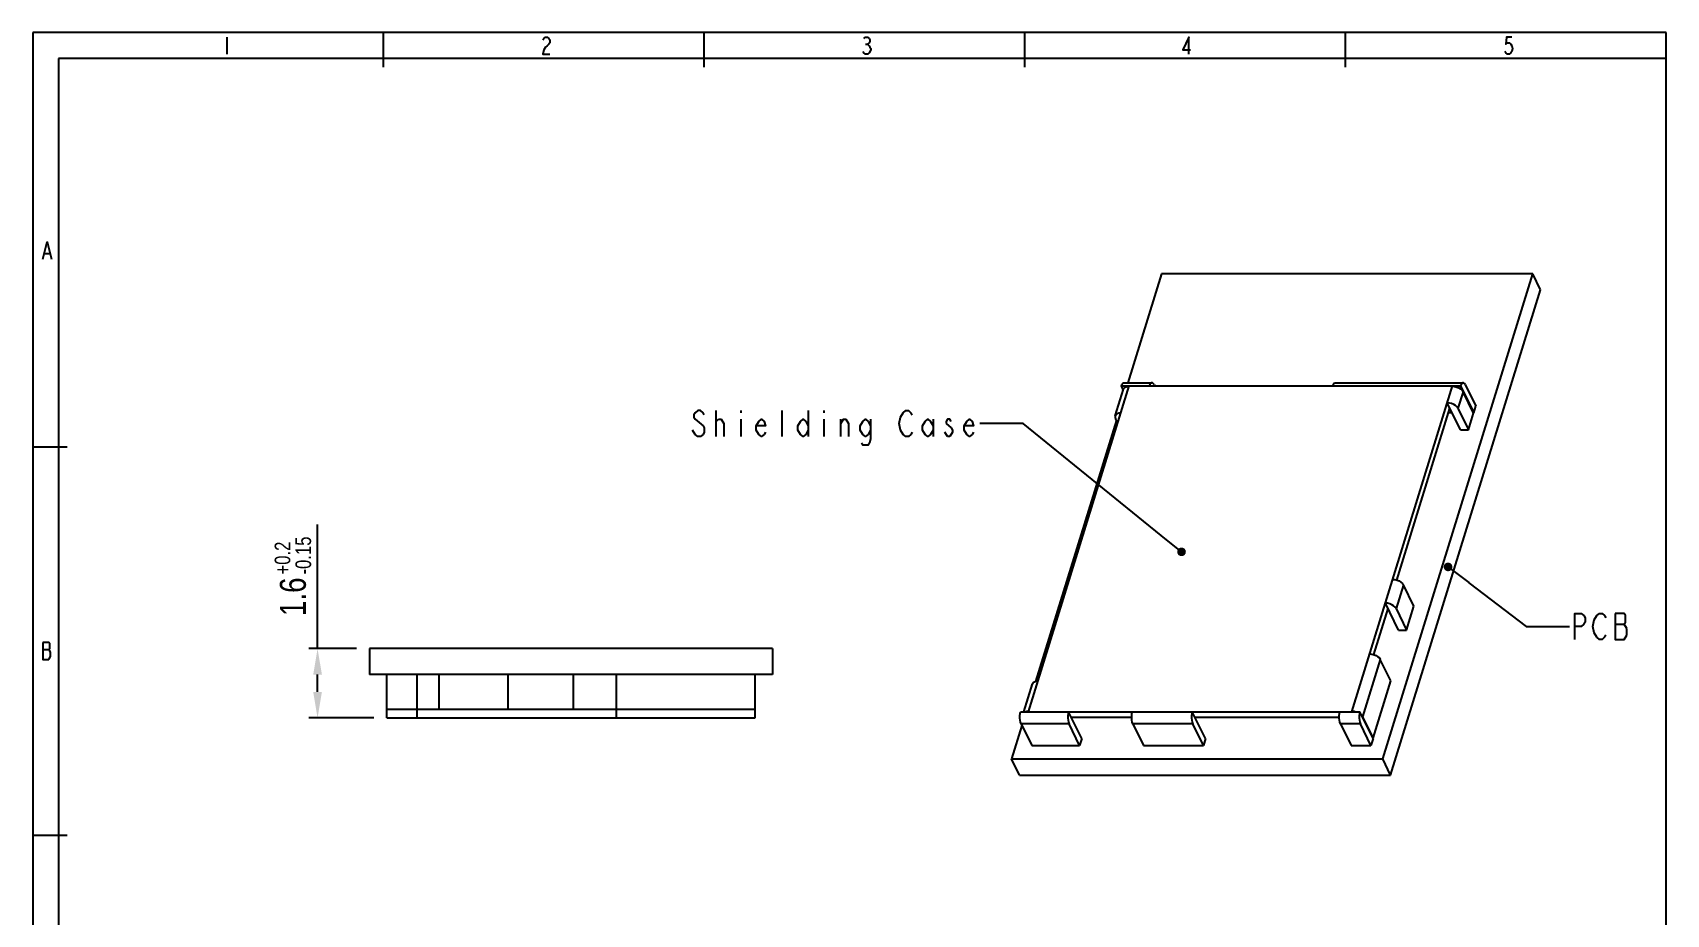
# Model space of a CAD drawing. Extents: x 0 to 189, y 4 to 276.
# Drawn here: x 0 to 188.5, y 173.8 to 275.6 of the extents above; entities that cross this region are included whole.
import ezdxf

# ---------------------------------------------------------------- set-up
doc = ezdxf.new("R2010")
doc.units = 0
doc.header["$LTSCALE"] = 19.36
doc.header["$PDMODE"] = 3
doc.header["$PDSIZE"] = 8
doc.layers.get('0').update_dxf_attribs({"linetype": 'CONTINUOUS'})
doc.layers.get('DEFPOINTS').update_dxf_attribs({"linetype": 'CONTINUOUS'})
doc.styles.get("Standard").update_dxf_attribs({"font": 'txt', "width": 0.8})
doc.dimstyles.get("Standard").update_dxf_attribs({"dimtxt": 3, "dimasz": 3, "dimexe": 2.5, "dimexo": 0.5, "dimtad": 1, "dimblk": '_FILLED', "dimblk1": '_FILLED', "dimblk2": '_FILLED', "dimcen": 0.09, "dimazin": 3, "dimtp": 0.01, "dimtm": 0.01, "dimtfac": 1, "dimtofl": 0, "dimtmove": 0, "dimatfit": 3})

# ---------------------------------------------------------------- blocks, each defined once
blk = doc.blocks.new('_DOT')
at = {"color": 0, "linetype": 'BYBLOCK'}
blk.add_line((-0.167, 0), (-1, 0), dxfattribs=at)
at = {"color": 0, "linetype": 'BYBLOCK', "const_width": 0.167}
blk.add_lwpolyline([(-0.083, 0, 1), (0.083, 0, 1)], format="xyb", close=True, dxfattribs=at)
blk = doc.blocks.new('*U20')
at = {"color": 7, "linetype": 'CONTINUOUS'}
blk.add_lwpolyline([(130.26, 217.51), (114.31, 230.43), (109.31, 230.43)], dxfattribs=at)
at = {"color": 7, "linetype": 'CONTINUOUS', "xscale": 3, "yscale": 3, "zscale": 3, "rotation": 320.9765352075578}
blk.add_blockref('_DOT', (132.59, 215.62), dxfattribs=at)
blk = doc.blocks.new('*U21')
at = {"color": 7, "linetype": 'CONTINUOUS'}
blk.add_lwpolyline([(165.74, 212.06), (172.37, 207.02), (177.37, 207.02)], dxfattribs=at)
at = {"color": 7, "linetype": 'CONTINUOUS', "xscale": 3, "yscale": 3, "zscale": 3, "rotation": 142.7193167445538}
blk.add_blockref('_DOT', (163.35, 213.88), dxfattribs=at)
blk = doc.blocks.new('_FILLED')
at = {"color": 0, "linetype": 'BYBLOCK'}
blk.add_solid([(0, 0), (-1, 0.167), (-1, -0.167)], dxfattribs=at)
blk = doc.blocks.new('*U39')
at = {"color": 0, "width": 0.8}
for s, height, p in [('-0.15', 1.8, (32.13, 213)), ('+0.2', 1.8, (29.73, 213)), ('1.6', 3, (31.53, 208.2))]:
    blk.add_text(s, height=height, rotation=90, dxfattribs=at).set_placement(p)
blk = doc.blocks.new('*D19')
at = {"color": 0}
for p, q in [((32.88, 204.45), (32.88, 218.79)), ((37.38, 204.45), (31.88, 204.45)), ((32.88, 199.45), (32.88, 201.45)), ((39.38, 196.45), (31.88, 196.45))]:
    blk.add_line(p, q, dxfattribs=at)
at = {"layer": 'DEFPOINTS', "color": 0}
for p in [(38.88, 204.45), (32.88, 196.45), (40.88, 196.45)]:
    blk.add_point(p, dxfattribs=at)
blk.add_blockref('*U39', (0, 0))
at = {"color": 0, "xscale": 3, "yscale": 3, "zscale": 3}
for p, rotation in [((32.88, 204.45), 90), ((32.88, 196.45), 270)]:
    blk.add_blockref('_FILLED', p, dxfattribs=dict(at, rotation=rotation))

msp = doc.modelspace()

# ---------------------------------------------------------------- linework, layer by layer
at = {"color": 7, "linetype": 'CONTINUOUS'}
for p, q in [((0, 275.551), (0, 3.653)), ((188.542, 275.551), (0, 275.551)), ((40.487, 271.574), (40.487, 275.551)), ((77.501, 271.574), (77.501, 275.551)), ((114.515, 271.574), (114.515, 275.551)), ((151.529, 271.574), (151.529, 275.551)), ((188.542, 3.653), (188.542, 275.551)), ((22.417, 275.038), (22.417, 273.06)), ((96.135, 274.214), (96.332, 274.214)), ((2.977, 272.574), (2.977, 37.144)), ((188.542, 272.574), (2.977, 272.574)), ((1.378, 250.071), (1.971, 250.071)), ((130.29, 247.719), (126.405, 235.147)), ((173.119, 247.719), (130.29, 247.719)), ((155.811, 191.711), (173.119, 247.719)), ((174.034, 245.854), (173.119, 247.719)), ((156.726, 189.846), (174.034, 245.854)), ((114.946, 197.169), (126.565, 234.769)), ((124.947, 231.309), (125.903, 234.403)), ((125.872, 234.304), (125.644, 234.769)), ((125.644, 234.769), (164.789, 234.769)), ((125.949, 235.147), (129.173, 235.147)), ((129.415, 234.93), (129.494, 234.769)), ((150.357, 235.147), (165.094, 235.147)), ((152.249, 197.169), (163.868, 234.769)), ((163.889, 234.727), (163.868, 234.769)), ((165.082, 234.108), (164.489, 232.189)), ((164.789, 234.769), (166.314, 231.661)), ((166.302, 231.621), (165.082, 234.108)), ((165.336, 234.93), (166.557, 232.444)), ((78.864, 228.933), (78.864, 231.933)), ((81.714, 231.933), (81.714, 231.683)), ((86.514, 228.933), (86.514, 231.933)), ((89.514, 231.933), (89.514, 228.933)), ((91.314, 231.933), (91.314, 231.683)), ((157.443, 212.367), (163.568, 232.189)), ((164.788, 229.702), (163.263, 232.81)), ((164.489, 232.189), (165.709, 229.702)), ((166.314, 231.661), (166.557, 232.444)), ((78.864, 230.683), (79.164, 230.933)), ((81.714, 230.933), (81.714, 228.933)), ((91.314, 230.933), (91.314, 228.933)), ((93.264, 228.933), (93.264, 230.933)), ((103.914, 230.933), (103.914, 228.933)), ((125.071, 230.831), (115.745, 200.653)), ((125.241, 230.484), (124.981, 231.014)), ((163.827, 231.661), (163.405, 231.661)), ((165.709, 229.702), (166.302, 231.621)), ((166.314, 231.661), (166.283, 231.661)), ((76.464, 229.183), (76.164, 229.683)), ((105.564, 228.933), (105.264, 229.433)), ((105.864, 228.933), (105.564, 228.933)), ((164.788, 229.702), (165.709, 229.702)), ((3.977, 227.72), (0, 227.72)), ((158.195, 211.822), (157.348, 209.081)), ((159.416, 209.336), (158.195, 211.822)), ((157.647, 206.594), (156.122, 209.702)), ((158.568, 206.594), (159.416, 209.336)), ((154.78, 203.751), (156.427, 209.081)), ((157.348, 209.081), (158.568, 206.594)), ((157.647, 206.594), (158.568, 206.594)), ((182.622, 207.266), (183.672, 207.266)), ((183.972, 206.016), (183.972, 206.766)), ((1.181, 204.344), (1.873, 204.344)), ((38.881, 204.451), (38.881, 201.451)), ((85.381, 204.451), (38.881, 204.451)), ((85.381, 204.451), (85.381, 201.451)), ((155.533, 203.206), (153.487, 196.586)), ((156.753, 200.719), (155.533, 203.206)), ((85.381, 201.451), (38.881, 201.451)), ((40.881, 196.451), (40.881, 201.451)), ((44.381, 196.451), (44.381, 201.451)), ((46.881, 201.451), (46.881, 197.451)), ((54.881, 197.451), (54.881, 201.451)), ((62.381, 201.451), (62.381, 197.451)), ((67.381, 196.451), (67.381, 201.451)), ((83.381, 196.451), (83.381, 201.451)), ((114.397, 197.169), (115.385, 200.368)), ((154.707, 194.1), (156.753, 200.719)), ((40.881, 197.451), (83.381, 197.451)), ((40.881, 196.451), (83.381, 196.451)), ((114.025, 197.169), (153.17, 197.169)), ((121.077, 194.061), (119.551, 197.169)), ((119.856, 196.547), (126.839, 196.547)), ((135.353, 194.061), (133.828, 197.169)), ((134.133, 196.547), (150.786, 196.547)), ((152.28, 197.169), (152.261, 197.208)), ((154.695, 194.061), (153.17, 197.169)), ((153.487, 196.586), (153.377, 196.747)), ((153.487, 196.586), (154.707, 194.1)), ((114.178, 195.581), (112.982, 191.711)), ((114.088, 195.764), (115.308, 193.278)), ((119.614, 195.764), (114.088, 195.764)), ((120.835, 193.278), (119.614, 195.764)), ((126.983, 195.764), (128.203, 193.278)), ((133.891, 195.764), (126.983, 195.764)), ((135.111, 193.278), (133.891, 195.764)), ((153.233, 195.764), (150.93, 195.764)), ((150.93, 195.764), (152.151, 193.278)), ((154.453, 193.278), (153.233, 195.764)), ((115.308, 193.278), (120.835, 193.278)), ((121.077, 194.061), (120.835, 193.278)), ((128.203, 193.278), (135.111, 193.278)), ((135.353, 194.061), (135.111, 193.278)), ((152.151, 193.278), (154.453, 193.278)), ((154.695, 194.061), (154.453, 193.278)), ((154.676, 194.1), (154.707, 194.1)), ((113.897, 189.846), (112.982, 191.711)), ((112.982, 191.711), (155.811, 191.711)), ((156.726, 189.846), (155.811, 191.711)), ((113.897, 189.846), (156.726, 189.846)), ((3.977, 182.866), (0, 182.866))]:
    msp.add_line(p, q, dxfattribs=at)
for points in [[(58.88, 274.708), (58.979, 274.873), (59.176, 275.038), (59.374, 275.038), (59.572, 274.873), (59.671, 274.708), (59.671, 274.378), (59.572, 274.214), (59.374, 274.049), (59.176, 273.884), (58.979, 273.555), (58.88, 273.06), (59.671, 273.06)], [(96.53, 273.225), (96.332, 273.06), (96.135, 273.06), (95.937, 273.225), (95.838, 273.39)], [(95.937, 274.873), (96.135, 275.038), (96.332, 275.038), (96.53, 274.873), (96.629, 274.708), (96.629, 274.543), (96.53, 274.378), (96.332, 274.214), (96.53, 274.049), (96.629, 273.884), (96.728, 273.719), (96.728, 273.555), (96.53, 273.225)], [(133.421, 273.06), (133.421, 275.038), (132.729, 273.555), (133.619, 273.555)], [(170.696, 275.038), (170.103, 275.038), (170.004, 274.214), (170.202, 274.378), (170.4, 274.378), (170.598, 274.214), (170.696, 274.049), (170.795, 273.719), (170.696, 273.39), (170.598, 273.225), (170.4, 273.06), (170.202, 273.06), (170.004, 273.225), (169.905, 273.39)], [(1.181, 249.412), (1.675, 251.39), (2.169, 249.412)], [(125.644, 234.769), (125.717, 234.95), (125.806, 235.077), (125.905, 235.14), (125.949, 235.147)], [(125.903, 234.403), (125.908, 234.419), (125.991, 234.547), (126.133, 234.646), (126.325, 234.708), (126.553, 234.729)], [(129.173, 235.147), (129.128, 235.14), (129.03, 235.077), (128.941, 234.95), (128.868, 234.769)], [(129.415, 234.93), (129.328, 235.065), (129.23, 235.136), (129.173, 235.147)], [(150.052, 234.769), (150.125, 234.95), (150.214, 235.077), (150.313, 235.14), (150.357, 235.147)], [(163.856, 234.729), (164.105, 234.708), (164.358, 234.646), (164.597, 234.547), (164.806, 234.419), (164.972, 234.269), (165.082, 234.108)], [(165.094, 235.147), (165.05, 235.14), (164.951, 235.077), (164.862, 234.95), (164.789, 234.769)], [(165.336, 234.93), (165.249, 235.065), (165.151, 235.136), (165.094, 235.147)], [(77.514, 231.433), (77.364, 231.683), (77.064, 231.933), (76.764, 231.933), (76.464, 231.683), (76.314, 231.433), (76.314, 231.183), (76.464, 230.933), (77.364, 230.183)], [(100.164, 231.183), (100.464, 231.683), (100.764, 231.933), (101.064, 231.933), (101.364, 231.683), (101.514, 231.433)], [(164.489, 232.189), (164.379, 232.35), (164.213, 232.5), (164.004, 232.628), (163.764, 232.727), (163.512, 232.789), (163.263, 232.81)], [(77.364, 230.183), (77.514, 229.933), (77.514, 229.433), (77.364, 229.183), (77.064, 228.933), (76.764, 228.933), (76.464, 229.183)], [(79.164, 230.933), (79.464, 230.933), (79.764, 230.433), (79.764, 228.933)], [(84.564, 229.433), (84.414, 229.183), (84.114, 228.933), (83.814, 229.183), (83.514, 229.683), (83.514, 230.183), (83.814, 230.683), (84.114, 230.933), (84.414, 230.683), (84.564, 230.183), (83.514, 230.183)], [(89.514, 229.683), (89.214, 229.183), (88.914, 228.933), (88.614, 229.183), (88.314, 229.683), (88.314, 230.183), (88.614, 230.683), (88.914, 230.933), (89.214, 230.683), (89.514, 230.183)], [(93.264, 230.433), (93.564, 230.933), (93.864, 230.933), (94.164, 230.433), (94.164, 228.933)], [(96.714, 229.683), (96.414, 229.183), (96.114, 228.933), (95.814, 229.183), (95.514, 229.683), (95.514, 230.183), (95.814, 230.683), (96.114, 230.933), (96.414, 230.683), (96.714, 230.183)], [(96.714, 230.933), (96.714, 228.683), (96.564, 228.183), (96.414, 227.933), (95.814, 227.933), (95.664, 228.183)], [(100.164, 229.683), (100.014, 230.433), (100.164, 231.183)], [(103.914, 229.683), (103.614, 229.183), (103.314, 228.933), (103.014, 229.183), (102.714, 229.683), (102.714, 230.183), (103.014, 230.683), (103.314, 230.933), (103.614, 230.683), (103.914, 230.183)], [(106.014, 230.683), (105.864, 230.933), (105.564, 230.933), (105.414, 230.683), (105.414, 230.433)], [(105.414, 230.433), (106.014, 229.933), (106.164, 229.683), (106.164, 229.433), (105.864, 228.933)], [(108.564, 229.433), (108.414, 229.183), (108.114, 228.933), (107.814, 229.183), (107.514, 229.683), (107.514, 230.183), (107.814, 230.683), (108.114, 230.933), (108.414, 230.683), (108.564, 230.183), (107.514, 230.183)], [(124.947, 231.309), (124.933, 231.175), (124.981, 231.014)], [(125.597, 231.635), (125.369, 231.614), (125.177, 231.552), (125.035, 231.453), (124.952, 231.325), (124.947, 231.309)], [(101.514, 229.433), (101.364, 229.183), (101.064, 228.933), (100.764, 228.933), (100.464, 229.183), (100.164, 229.683)], [(156.969, 212.444), (157.218, 212.423), (157.471, 212.361), (157.71, 212.262), (157.919, 212.133), (158.085, 211.983), (158.195, 211.822)], [(157.348, 209.081), (157.238, 209.241), (157.072, 209.391), (156.863, 209.52), (156.623, 209.619), (156.371, 209.681), (156.122, 209.702)], [(177.972, 205.516), (177.972, 208.516), (178.722, 208.516), (179.022, 208.266), (179.172, 208.016), (179.172, 207.516), (179.022, 207.266), (178.722, 207.016), (177.972, 207.016)], [(180.522, 205.766), (180.222, 206.266), (180.072, 207.016), (180.222, 207.766)], [(180.222, 207.766), (180.522, 208.266), (180.822, 208.516), (181.122, 208.516), (181.422, 208.266), (181.572, 208.016)], [(183.972, 206.766), (183.672, 207.266), (183.822, 207.516), (183.822, 208.266), (183.672, 208.516), (182.622, 208.516)], [(182.622, 208.516), (182.622, 205.516), (183.672, 205.516), (183.972, 206.016)], [(181.572, 206.016), (181.422, 205.766), (181.122, 205.516), (180.822, 205.516), (180.522, 205.766)], [(1.873, 203.191), (2.07, 203.521), (2.07, 204.015), (1.971, 204.18), (1.873, 204.344), (1.971, 204.509), (1.971, 205.004), (1.873, 205.168), (1.181, 205.168)], [(1.181, 205.168), (1.181, 203.191), (1.873, 203.191)], [(154.307, 203.827), (154.555, 203.806), (154.808, 203.744), (155.047, 203.645), (155.257, 203.516), (155.422, 203.366), (155.533, 203.206)], [(115.385, 200.368), (115.39, 200.383), (115.473, 200.512), (115.616, 200.611), (115.807, 200.673), (116.035, 200.694)], [(114.088, 195.764), (114.017, 195.952), (113.968, 196.18), (113.943, 196.433), (113.945, 196.694), (113.973, 196.945), (114.025, 197.169)], [(114.958, 197.208), (114.73, 197.187), (114.675, 197.169)], [(119.551, 197.169), (119.499, 196.945), (119.471, 196.694), (119.47, 196.433), (119.494, 196.18), (119.544, 195.952), (119.614, 195.764)], [(126.983, 195.764), (126.912, 195.952), (126.863, 196.18), (126.838, 196.433), (126.84, 196.694), (126.868, 196.945), (126.92, 197.169)], [(133.828, 197.169), (133.776, 196.945), (133.748, 196.694), (133.746, 196.433), (133.771, 196.18), (133.82, 195.952), (133.891, 195.764)], [(150.93, 195.764), (150.86, 195.952), (150.81, 196.18), (150.786, 196.433), (150.787, 196.694), (150.815, 196.945), (150.867, 197.169)], [(152.583, 197.169), (152.51, 197.187), (152.261, 197.208)], [(153.17, 197.169), (153.118, 196.945), (153.09, 196.694), (153.088, 196.433), (153.113, 196.18), (153.162, 195.952), (153.233, 195.764)]]:
    msp.add_lwpolyline(points, dxfattribs=at)

# ---------------------------------------------------------------- block references
for name in ['*U20', '*U21']:
    msp.add_blockref(name, (0, 0))

# ---------------------------------------------------------------- dimensions: what is measured, and where the dimension line sits
dim = msp.add_linear_dim(base=(32.881, 196.451), p1=(38.881, 204.451), p2=(40.881, 196.451), angle=90, dimstyle='Standard')
dim.commit()
dim.dimension.update_dxf_attribs({"geometry": '*D19', "text_midpoint": (32.881, 213.121), "dimtype": 128})

doc.saveas('drawing.dxf')
